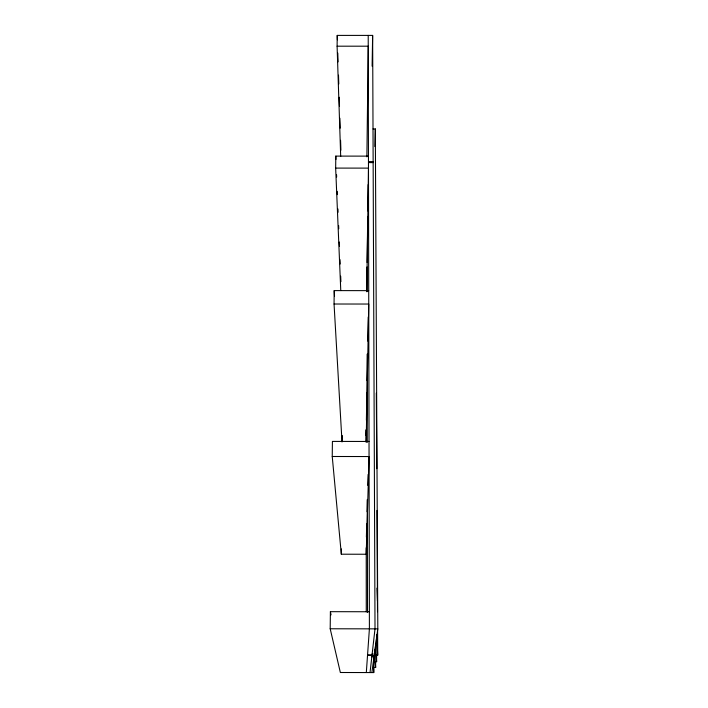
<?xml version="1.0" encoding="UTF-8"?>
<svg xmlns="http://www.w3.org/2000/svg" width="708" height="708" viewBox="0 0 708 708"><rect width="100%" height="100%" fill="white"/><g stroke="black" fill="none" stroke-linecap="round" stroke-linejoin="round"><path stroke-width="1.06" d="M369.027 441.465L332.415 441.411L332.238 456.492L369.063 456.545L366.213 554.249L341.318 554.205L341.362 548.912M342.238 440.934L342.283 435.509M366.886 156.875L368.24 46.188L337.105 46.188L337.238 35.4L372.638 35.4L375.01 628.863L370.036 672.565M373.727 667.104L373.744 672.573L340.353 672.503L330.194 628.775L330.397 611.677L369.372 611.747M342.017 441.969L334.052 304.015L334.211 290.607L368.726 290.643M340.769 290.572L335.663 168.097L335.804 156.105L368.461 156.123M366.903 270.651L366.948 267.35M367.098 262.553L367.726 216.427M367.806 210.931L368.169 184.567M366.762 291.696L368.479 168.115L335.663 168.097M372.116 66.189L372.638 35.4M366.107 435.535L366.213 430.048M366.39 420.171L366.886 392.728M367.098 380.647L367.576 354.31M367.815 341.132L368.249 316.989M366.178 441.996L368.753 304.042L334.052 304.015M374.895 146.574L375.32 128.953L373.01 128.953M366.39 537.062L366.753 523.876M367.089 511.787L367.417 499.706M367.815 485.423L368.116 474.431M376.745 634.43L375.488 655.157L377.718 655.165L377.594 629.102M366.319 672.556L369.399 628.846L368.213 35.4M371.886 672.573L377.806 628.863L375.32 128.953M368.47 161.601L373.143 161.601M368.47 162.601L373.151 162.601M330.194 628.775L377.806 628.863M372.196 653.546L372.744 653.546L372.355 656.82L371.824 656.82M367.558 655.086L372.019 655.095M367.549 655.201L372.01 655.21M376.612 661.706L374.523 661.697L375.541 645.625L376.612 661.706L376.585 655.095M375.638 667.467L373.674 667.458L374.488 653.378L375.638 667.467L375.621 661.998M330.397 611.677L331.052 614.889M332.238 456.492L341.318 554.205M334.211 290.607L334.512 296.094M376.753 636.625L377.718 655.165M335.804 156.105L335.937 159.415M336.565 174.832L336.654 177.027M337.238 191.346L337.371 194.647M337.955 208.966L338.088 212.267M338.628 225.48L338.76 228.781M339.291 241.994L339.477 246.402M340.008 259.615L340.194 264.022M340.681 276.138L340.911 281.642M377.001 588.109L377.452 600.88M337.238 35.4L337.38 39.816M337.796 53.065L338.079 61.906M338.504 75.154L338.787 83.987M339.212 97.235L339.486 106.067M339.875 118.218L340.194 128.157M340.583 140.299L340.902 150.238M337.105 46.188L340.698 156.512M376.302 393.002L376.806 468.678M373.567 660.139L373.744 672.573M377.01 510.406L377.506 611.73M374.47 650.068L374.505 656.192M373.629 655.431L373.647 658.714M373.559 655.714L373.567 659.033M367.036 266.951L367.063 291.678M367.151 354.124L367.266 442.403M367.337 499.405L367.496 612.34M366.107 429.623L366.116 442.049M366.213 547.78L366.266 611.827"/></g></svg>
